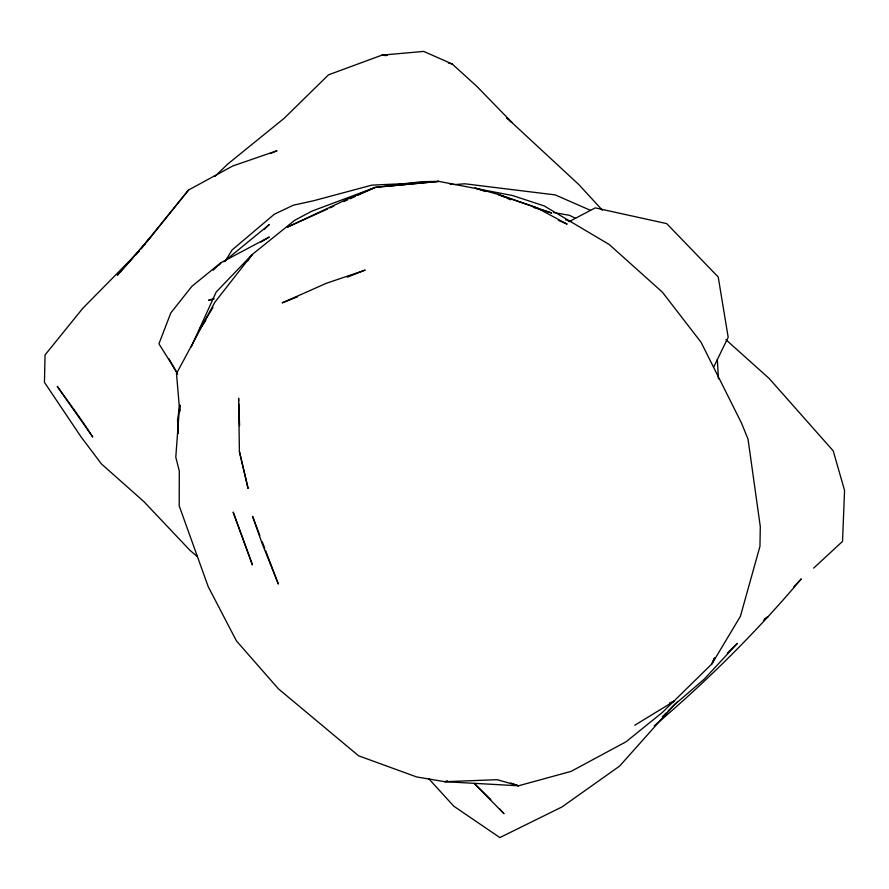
<?xml version="1.0" encoding="UTF-8"?>
<svg xmlns="http://www.w3.org/2000/svg" width="889" height="889" viewBox="0 0 889 889"><rect width="100%" height="100%" fill="white"/><g stroke="black" fill="none" stroke-linecap="round" stroke-linejoin="round"><path stroke-width="1.33" d="M179.922 405.106L177.533 419.864L178.211 433.588M713.967 658.793L711.933 663.872L662.405 712.411L626.034 741.793L571.105 771.374L518.52 785.787L444.8 781.698L416.663 776.953L358.645 755.828L278.468 688.897L236.43 640.902L208.215 586.662L179.211 505.885L179.3 470.959L175.789 457.235L179.622 405.262L179.989 410.618M714.634 657.738L711.933 663.872L740.404 616.321L759.951 546.346L760.295 526.61L748.027 439.099L741.47 423.008L701.043 342.243L662.383 292.159L609.209 244.486L544.157 205.915L512.497 195.524L438.788 181.378L421.73 181.678L375.147 187.435L311.761 211.193L294.681 220.305L252.109 254.61L216.171 292.037L191.157 347.054M713.723 367.024L728.18 337.264L718.223 277.024L666.717 223.628L595.23 207.882L569.049 221.661M212.982 307.427L199.414 329.541L205.792 320.462M225.084 261.333L232.118 249.931L274.312 214.238L293.348 205.192L313.628 200.736L371.802 185.145L414.252 183.178M247.32 261.422L252.109 254.61L214.838 302.271L176.489 373.558L179.745 411.674M219.272 264.855L220.928 262.7L269.256 237.052L260.966 242.075M146.841 241.752L188.535 190.035L232.618 166.043L276.99 150.708L270.767 153.497M140.873 248.998L188.535 190.035M141.707 248.009L145.129 243.842M151.963 235.485L117.304 275.257L132.772 258.177M793.877 586.729L801.289 578.895C756.55 631.968 707.166 680.918 654.271 725.835M135.495 255.165L139.14 251.143L82.777 308.316L45.039 354.944L44.45 382.359L81.143 436.988L101.446 463.936L143.862 501.585L190.002 550.38L197.358 556.525M662.327 716.845L666.15 713M668.061 711.078L677.774 701.454M264.4 229.373L269.267 224.55L223.861 261.766M727.391 653.115L737.314 643.447L704.321 679.052L673.806 705.321L619.611 766.096L561.992 806.945L499.862 837.582L453.801 806.201L428.665 778.62M214.96 176.444L227.684 164.109L284.224 118.248L328.497 74.843L382.003 55.118L423.72 51.418L452.245 64.019L476.993 86.522L511.975 122.515L506.574 117.626L578.972 184.723L602.398 210.226M213.138 270.256L220.928 262.7L191.98 286.214L170.81 312.928L158.931 343.843L177.233 372.969M813.668 568.115L842.528 541.401L844.55 490.417L833.215 450.867L769.163 378.481L725.935 339.731M763.651 620.278L767.907 616.744L764.529 619.022M634.768 725.235L674.462 701.021L669.461 703.121M327.508 208.982L287.391 227.128L346.521 199.525L375.147 187.435L438.788 181.378L387.248 186.223M330.019 207.848L333.775 206.148M343.81 201.614L347.566 199.914M350.077 198.78L355.089 196.502M357.6 195.369L375.147 187.435M297.504 296.815L282.169 302.871L326.407 283.269L365.201 270.089L347.321 277.157M447.356 780.753L444.8 781.698L497.195 779.686L518.52 785.787L510.686 782.976M213.86 298.771L208.593 300.271L213.949 298.926M455.168 184.556L464.803 183.79L555.258 194.913L590.529 210.371M387.46 55.274L382.003 55.118L386.137 55.64M449.878 183.956L453.99 184.501M553.658 212.527L569.527 215.327L575.561 218.361M448.378 62.986L452.245 64.019M533.289 207.37L551.747 213.038L498.018 194.358L474.959 187.957L485.238 191.524M565.593 219.761L570.771 221.494M504.307 197.069L498.018 194.358L536.345 207.582L567.138 224.128L558.348 220.339M506.819 198.147L510.586 199.769M490.75 799.533L474.259 783.431L503.996 813.713L499.74 808.99M81.932 420.697L57.252 386.371L92.756 437.032L82.733 421.808M168.866 358.667L177.589 374.158M259.844 535.478L252.543 516.298L262.188 543.668L278.346 584.04L265.689 550.813M262.277 541.868L264.711 548.257M239.397 451.501L248.031 488.261L239.397 451.501L238.619 398.261L238.719 401.006M717.345 359.634L718.445 378.847M238.808 403.75L239.574 425.698M252.354 564.704L233.218 512.286L252.354 564.704"/></g></svg>
